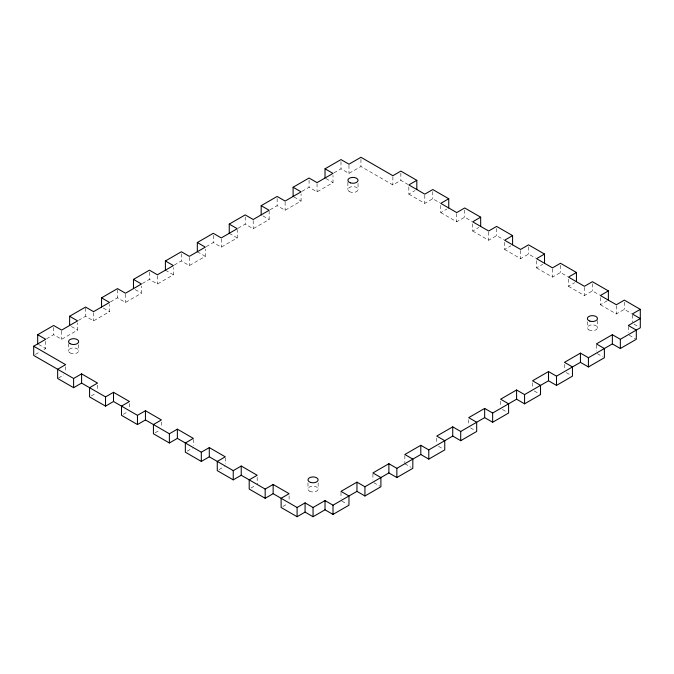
<?xml version="1.0" encoding="UTF-8"?>
<svg xmlns="http://www.w3.org/2000/svg" width="674" height="674" viewBox="0 0 674 674"><rect width="100%" height="100%" fill="white"/><g stroke="black" fill="none" stroke-linecap="round" stroke-linejoin="round"><path stroke-width="0.51" stroke-dasharray="3.37 2.53" d="M46.557 338.795L53.65 334.7L61.637 339.3L77.603 330.091L77.603 322.922M78.487 320.361L85.581 316.266L93.56 320.875L109.525 311.658L109.525 304.488M110.41 301.927L117.503 297.832L125.49 302.441L141.447 293.224L141.447 286.054M142.34 283.493L149.434 279.398L157.413 284.007L173.378 274.79L173.378 267.62M174.263 265.059L181.357 260.964L189.343 265.573L205.3 256.356L205.3 249.186M206.193 246.633L213.287 242.53L221.266 247.139L237.231 237.922L237.231 229.733M238.116 228.2L245.21 224.105L253.197 228.705L269.153 219.497L269.153 211.299M270.047 209.766L277.14 205.671L285.119 210.28L301.084 201.063L301.084 193.893M301.969 191.332L309.063 187.237L317.05 191.846L333.007 182.629L333.007 175.459M333.9 172.898L340.993 168.803L348.972 173.412L360.944 166.503L392.875 184.929L400.853 180.32L407.947 184.423M35.41 354.448L39.69 351.98M43.962 349.511L45.672 348.517L45.672 341.356M58.528 377.962L63.853 374.887M408.832 186.976L408.832 194.146L415.041 190.565M91.344 395.882L95.775 393.321M408.832 194.146L424.797 203.363L432.775 198.754L439.878 202.849M440.762 205.41L440.762 212.58L446.972 208.999M123.275 414.316L127.706 411.755M440.762 212.58L456.728 221.797L464.706 217.188L471.8 221.283M472.685 223.844L472.685 231.013L478.894 227.433M155.197 432.75L159.628 430.189M472.685 231.013L488.65 240.23L496.628 235.622L503.722 239.717M504.615 242.278L504.615 249.447L510.825 245.858M187.128 451.176L192.444 448.109M504.615 249.447L520.572 258.664L528.559 254.056L535.653 258.15M536.538 260.712L536.538 267.881L542.747 264.292M219.05 469.609L224.375 466.543M536.538 267.881L552.503 277.098L560.482 272.49L567.575 276.584M568.468 279.146L568.468 286.307L574.678 282.726M250.972 488.043L255.412 485.482M568.468 286.307L584.425 295.524L592.412 290.915L599.506 295.018M600.391 297.571L600.391 304.741L607.485 300.646M282.903 506.477L287.335 503.916M600.391 304.741L616.356 313.958L624.335 309.349L631.428 313.444M634.091 324.202L638.522 326.764M629.213 335.205L635.422 338.795M325.913 178.534L333.007 182.629M597.29 353.639L602.607 356.714M293.99 196.968L301.084 201.063M566.253 372.587L570.684 375.148M262.953 215.907L269.153 219.497M534.322 391.021L539.647 394.088M229.253 233.314L237.231 237.922M502.4 409.447L506.831 412.008M197.322 251.747L205.3 256.356M470.469 427.88L474.9 430.442M165.4 270.181L173.378 274.79M438.547 446.314L442.978 448.876M135.247 289.635L141.447 293.224M404.847 463.72L411.047 467.309M103.316 308.069L109.525 311.658M373.8 482.668L380.01 486.249M71.393 326.502L77.603 330.091M341.878 501.102L347.203 504.169M38.578 344.422L45.672 348.517M632.322 314.985L632.322 322.155M628.328 326.502L628.328 332.644M624.335 302.179L624.335 309.349M616.356 305.769L616.356 313.958M597.493 320.613L597.493 327.783M596.397 344.936L596.397 351.078M592.412 283.754L592.412 290.915M587.332 321.641L587.332 327.783M584.425 287.335L584.425 295.524M564.475 364.39L564.475 369.512M560.482 265.32L560.482 272.49M552.503 268.901L552.503 277.098M532.553 382.824L532.553 387.946M528.559 246.886L528.559 254.056M520.572 250.467L520.572 258.664M500.622 401.257L500.622 406.38M496.628 228.452L496.628 235.622M488.65 232.041L488.65 240.23M468.7 419.691L468.7 424.814M464.706 210.018L464.706 217.188M456.728 213.607L456.728 221.797M436.769 438.125L436.769 443.239M432.775 191.585L432.775 198.754M424.797 195.174L424.797 203.363M404.847 455.531L404.847 462.701M400.853 173.159L400.853 180.32M392.875 176.74L392.875 184.929M372.916 473.965L372.916 480.107M360.944 159.334L360.944 166.503M358.046 183.395L358.046 189.537M348.972 165.223L348.972 173.412M347.885 182.376L347.885 189.537M340.993 161.634L340.993 168.803M340.993 492.399L340.993 498.541M318.136 482.921L318.136 489.071M317.05 183.648L317.05 191.846M309.063 180.068L309.063 187.237M307.976 482.921L307.976 489.071M289.112 495.727L289.112 500.841M285.119 202.082L285.119 210.28M277.14 198.501L277.14 205.671M257.182 477.293L257.182 484.463M253.197 220.516L253.197 228.705M245.21 216.935L245.21 224.105M225.259 457.831L225.259 463.982M221.266 238.95L221.266 247.139M213.287 235.369L213.287 242.53M193.328 439.406L193.328 445.548M189.343 257.384L189.343 265.573M181.357 253.795L181.357 260.964M161.406 421.991L161.406 427.114M157.413 275.818L157.413 284.007M149.434 272.229L149.434 279.398M129.475 403.566L129.475 408.68M125.49 294.243L125.49 302.441M117.503 289.635L117.503 297.832M97.553 385.132L97.553 390.246M93.56 312.677L93.56 320.875M85.581 308.069L85.581 316.266M78.69 344.684L78.69 350.825M68.529 343.656L68.529 350.825M65.622 366.698L65.622 371.821M61.637 331.111L61.637 339.3M53.65 327.53L53.65 334.7M70.02 352.898A5.08 2.932 0 0 0 78.513 351.584A5.08 2.932 0 0 0 72.295 347.995A5.08 2.932 0 0 0 70.02 352.898M349.368 191.61A5.08 2.932 0 0 0 357.869 190.295A5.08 2.932 0 0 0 351.651 186.706A5.08 2.932 0 0 0 349.368 191.61M588.815 329.856A5.08 2.932 0 0 0 597.316 328.541A5.08 2.932 0 0 0 591.098 324.952A5.08 2.932 0 0 0 588.815 329.856M309.467 491.144A5.08 2.932 0 0 0 317.959 489.829A5.08 2.932 0 0 0 311.742 486.232A5.08 2.932 0 0 0 309.467 491.144"/><path stroke-width="1.01" d="M37.693 343.909L37.693 334.7L53.65 325.483L61.637 330.091L77.603 320.875L69.616 316.266L69.616 325.483M69.616 316.266L85.581 307.049L93.56 311.658L109.525 302.441L101.547 297.832L101.547 307.049M101.547 297.832L117.503 288.615L125.49 293.224L141.447 284.007L133.469 279.398L133.469 288.615M133.469 279.398L149.434 270.181L157.413 274.79L173.378 265.573L165.4 260.964L165.4 270.181M165.4 260.964L181.357 251.747L189.343 256.356L205.3 247.139L197.322 242.53L197.322 251.747M197.322 242.53L213.287 233.314L221.266 237.922L237.231 228.705L229.253 224.105L229.253 233.314M229.253 224.105L245.21 214.888L253.197 219.497L269.153 210.28L261.175 205.671L261.175 214.888M261.175 205.671L277.14 196.454L285.119 201.063L301.084 191.846L293.097 187.237L293.097 196.454M293.097 187.237L309.063 178.02L317.05 182.629L333.007 173.412L325.028 168.803L325.028 178.02M325.028 168.803L340.993 159.586L348.972 164.195L360.944 157.286L392.875 175.712L400.853 171.103L416.818 180.32L416.818 189.537M608.378 300.132L608.378 290.915L600.391 295.524L616.356 304.741L624.335 300.132L640.3 309.349L640.3 327.783L620.35 339.3L612.363 334.7L596.397 343.909L604.384 348.517L604.384 357.734L588.419 366.951L580.44 362.342L556.497 376.168L548.51 371.559L532.553 380.776L540.531 385.385L540.531 394.602L524.566 403.819L516.587 399.21L492.643 413.036L484.657 408.427L468.7 417.644L476.678 422.253L476.678 431.47L460.713 440.686L452.734 436.078L428.79 449.895L420.803 445.295L404.847 454.503L412.825 459.112L412.825 468.329L396.86 477.546L388.881 472.937L364.937 486.763L356.95 482.154L340.993 491.371L348.972 495.98L348.972 505.197L333.007 514.414L325.028 509.805L313.056 516.714L305.078 512.105L297.091 516.714L281.125 507.497L281.125 498.288L289.112 493.68L273.147 484.463L265.168 489.071L241.225 475.246L233.238 479.854L217.272 470.637L217.272 461.42L225.259 456.812L209.294 447.595L201.315 452.203L177.372 438.378L169.385 442.986L153.428 433.77L153.428 424.553L161.406 419.944L145.441 410.727L137.462 415.336L113.518 401.51L105.532 406.119L89.575 396.902L89.575 387.693L97.553 383.085L81.588 373.868L73.609 378.476L33.7 355.434L33.7 346.217L45.672 339.3L37.693 334.7M416.818 180.32L408.832 184.929L424.797 194.146L432.775 189.537L448.741 198.754L448.741 207.971M33.7 346.217L65.622 364.651L57.644 369.259L57.644 378.476L73.609 387.693L81.588 383.085L105.532 396.902L113.518 392.293L129.475 401.51L121.497 406.119L121.497 415.336L137.462 424.553L145.441 419.944L169.385 433.77L177.372 429.161L193.328 438.378L185.35 442.986L185.35 452.203L201.315 461.42L209.294 456.812L233.238 470.637L241.225 466.029L257.182 475.246L249.203 479.854L249.203 489.071L265.168 498.288L273.147 493.68L297.091 507.497L305.078 502.888L313.056 507.497L325.028 500.588L333.007 505.197L356.95 491.371L364.937 495.98L380.903 486.763L380.903 477.546L372.916 472.937L388.881 463.72L396.86 468.329L420.803 454.503L428.79 459.112L444.747 449.895L444.747 440.686L436.769 436.078L452.734 426.861L460.713 431.47L484.657 417.644L492.643 422.253L508.6 413.036L508.6 403.819L500.622 399.21L516.587 389.993L524.566 394.602L548.51 380.776L556.497 385.385L572.453 376.168L572.453 366.951L564.475 362.342L580.44 353.125L588.419 357.734L612.363 343.909L620.35 348.517L636.307 339.3L636.307 330.091L628.328 325.483L640.3 318.566L632.322 313.958L640.3 309.349M448.741 198.754L440.762 203.363L456.728 212.58L464.706 207.971L480.672 217.188L480.672 226.405M480.672 217.188L472.685 221.797L488.65 231.013L496.628 226.405L512.594 235.622L512.594 244.839M512.594 235.622L504.615 240.23L520.572 249.447L528.559 244.839L544.525 254.056L544.525 263.273M544.525 254.056L536.538 258.664L552.503 267.881L560.482 263.273L576.447 272.49L576.447 281.707M576.447 272.49L568.468 277.098L584.425 286.307L592.412 281.698L608.378 290.915M620.35 339.3L620.35 348.517M612.363 334.7L612.363 343.909M588.419 357.734L588.419 366.951M580.44 353.125L580.44 362.342M556.497 376.168L556.497 385.385M548.51 371.559L548.51 380.776M524.566 394.602L524.566 403.819M516.587 389.993L516.587 399.21M492.643 413.036L492.643 422.253M484.657 408.427L484.657 417.644M460.713 431.47L460.713 440.686M452.734 426.861L452.734 436.078M428.79 449.895L428.79 459.112M420.803 445.295L420.803 454.503M396.86 468.329L396.86 477.546M388.881 463.72L388.881 472.937M364.937 486.763L364.937 495.98M356.95 482.154L356.95 491.371M333.007 505.197L333.007 514.414M325.028 500.588L325.028 509.805M313.056 507.497L313.056 516.714M305.078 502.888L305.078 512.105M297.091 507.497L297.091 516.714M273.147 484.463L273.147 493.68M265.168 489.071L265.168 498.288M241.225 466.029L241.225 475.246M233.238 470.637L233.238 479.854M209.294 447.595L209.294 456.812M201.315 452.203L201.315 461.42M177.372 429.161L177.372 438.378M169.385 433.77L169.385 442.986M145.441 410.727L145.441 419.944M137.462 415.336L137.462 424.553M113.518 392.293L113.518 401.51M105.532 396.902L105.532 406.119M81.588 373.868L81.588 383.085M73.609 378.476L73.609 387.693M350.421 182.865A5.08 2.932 0 0 0 358.046 180.32A5.08 2.932 0 0 0 350.421 177.784A5.08 2.932 0 0 0 350.421 182.865M70.02 343.681A5.08 2.932 0 0 0 78.513 342.367A5.08 2.932 0 0 0 72.295 338.778A5.08 2.932 0 0 0 70.02 343.681M589.868 321.11A5.08 2.932 0 0 0 597.493 318.566A5.08 2.932 0 0 0 589.868 316.03A5.08 2.932 0 0 0 589.868 321.11M310.512 482.39A5.08 2.932 0 0 0 318.136 479.854A5.08 2.932 0 0 0 310.512 477.31A5.08 2.932 0 0 0 310.512 482.39"/></g></svg>
